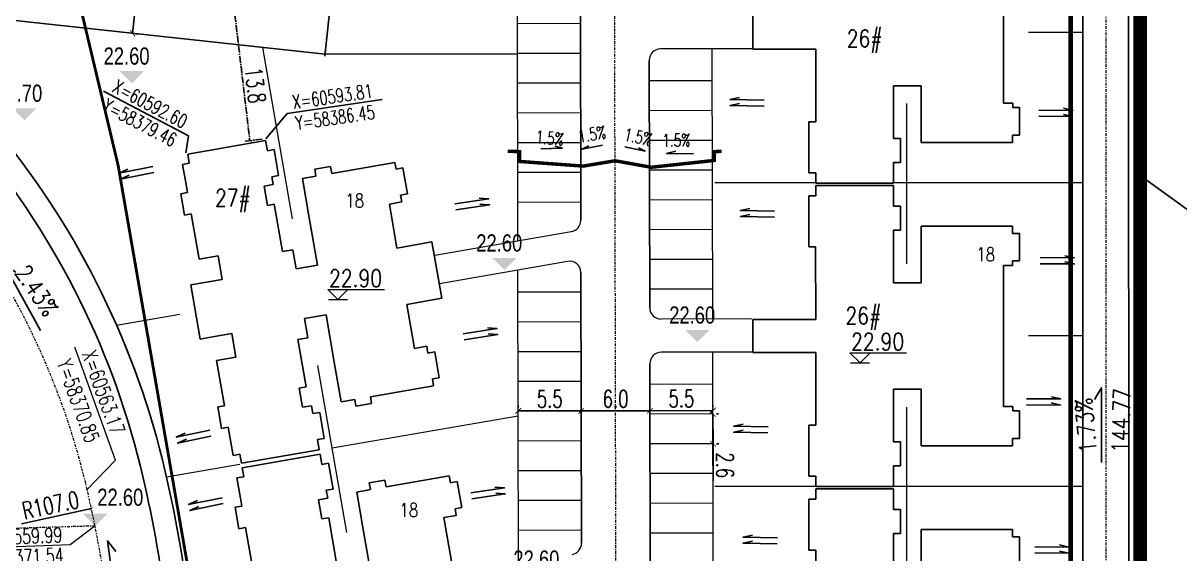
# Model space of a CAD drawing. Header units: inches. Extents: x 393 to 1582, y 246 to 1188.
# Drawn here: x 1329.3 to 1430.3, y 766.8 to 813.1 of the extents above; entities that cross this region are included whole.
import ezdxf

# ---------------------------------------------------------------- set-up
doc = ezdxf.new("R2010")
doc.units = ezdxf.units.IN
doc.header["$MEASUREMENT"] = 0
for name, pattern in [('BORDER2', [0.875, 0.25, -0.125, 0.25, -0.125, 0, -0.125]), ('CENTERX2', [4, 2.5, -0.5, 0.5, -0.5]), ('DASHED2', [0.375, 0.25, -0.125]), ('DOTE', [2.42, 2, -0.2, 0.02, -0.2])]:
    doc.linetypes.add(name, pattern=pattern)
for name, color, linetype in [('buildcoor', 7, 'Continuous'), ('drain', 4, 'Continuous'), ('ELEV', 1, 'Continuous'), ('ROAD-TEXT', 4, 'Continuous'), ('roaddim', 2, 'Continuous'), ('roadradiu', 3, 'Continuous'), ('外墙', 42, 'Continuous'), ('建筑层数', 7, 'Continuous'), ('车库边线', 4, 'DOTE')]:
    doc.layers.add(name, color=color, linetype=linetype)
for name, color, linetype, lineweight in [('buildelev', 2, 'Continuous', 20), ('HONG', 6, 'DOTE', 15), ('parking', 30, 'Continuous', 18), ('ROAD', 1, 'Continuous', 25), ('ROAD-CENTER', 7, 'CENTERX2', 18), ('ROAD-ZB', 4, 'Continuous', 15), ('TEXT', 2, 'Continuous', 25), ('walk', 2, 'Continuous', 18), ('围墙', 75, 'FENCELINE1', 15), ('建筑型号', 2, 'Continuous', 18)]:
    doc.layers.add(name, color=color, linetype=linetype, lineweight=lineweight)
doc.styles.add('_HZTXT', font='txt.shx', dxfattribs={"width": 0.8, "bigfont": 'hztxt.shx'})
doc.styles.add('DIM_FONT', font='SIMPLEX.shx', dxfattribs={"width": 0.8})
doc.styles.add('FLS', font='', dxfattribs={"width": 0.8})
doc.styles.add('HZ', font='simplex.shx', dxfattribs={"width": 0.7, "bigfont": 'hztxt.shx'})
doc.styles.add('RO', font='romans.shx', dxfattribs={"width": 0.8})
doc.styles.get('FLS').set_extended_font_data('创艺繁隶书')
doc.linetypes.add('FENCELINE1', pattern='A,0.25,-0.1,[133,ltypeshp.shx,S=0.1,R=0,X=-0.1,Y=0],-0.1,1', length=1.45)
doc.dimstyles.new('NORMAL', dxfattribs={"dimtxt": 1.5, "dimasz": 0.3, "dimexe": 0.5, "dimexo": 0.3, "dimgap": 0.3, "dimtad": 1, "dimdec": 1, "dimzin": 1, "dimdsep": 46, "dimtxsty": 'HZ', "dimblk": 'ARCHTICK', "dimcen": 0, "dimclrt": 256, "dimadec": 0, "dimazin": 0, "dimtfac": 1, "dimtdec": 1, "dimtofl": 0, "dimtmove": 0, "dimatfit": 3, "dimldrblk": 'ARCHTICK', "dimfxl": 1, "dimtolj": 2, "dimtzin": 0, "dimarcsym": 0})

# ---------------------------------------------------------------- blocks, each defined once
blk = doc.blocks.new('_ARCHTICK')
at = {"color": 0, "linetype": 'ByBlock', "const_width": 0.15}
blk.add_lwpolyline([(-0.5, -0.5), (0.5, 0.5)], dxfattribs=at)
blk = doc.blocks.new('*D135')
at = {"layer": 'DEFPOINTS', "color": 0, "ltscale": 0.3, "transparency": 16777216}
for p in [(1335.25, 770.72), (1230.66, 748.14)]:
    blk.add_point(p, dxfattribs=at)
at = {"layer": 'roadradiu', "color": 0, "lineweight": -2, "ltscale": 0.3, "transparency": 16777216}
blk.add_line((1329.14, 769.4), (1335.25, 770.72), dxfattribs=at)
at = {"layer": 'roadradiu', "color": 0, "lineweight": -2, "ltscale": 0.3, "transparency": 16777216, "xscale": 0.3, "yscale": 0.3, "zscale": 0.3, "rotation": 12.18248705883237}
blk.add_blockref('_ARCHTICK', (1335.25, 770.72), dxfattribs=at)
at = {"layer": 'roadradiu', "ltscale": 0.3, "transparency": 16777216, "insert": (1331.68, 771.02), "char_height": 1.5, "attachment_point": 5, "rotation": 12.1825, "style": 'HZ'}
blk.add_mtext('\\A2;R107.0', dxfattribs=at)
blk = doc.blocks.new('*D244')
at = {"layer": 'DEFPOINTS', "color": 0, "ltscale": 0.3, "transparency": 16777216}
for p in [(1348.85, 816.68), (1349.08, 802.86), (1350.47, 803.02)]:
    blk.add_point(p, dxfattribs=at)
at = {"layer": '车库边线', "color": 0, "lineweight": -2, "ltscale": 0.3, "transparency": 16777216}
for p, q in [((1348.55, 816.64), (1346.96, 816.45)), ((1347.46, 816.51), (1349.08, 802.86)), ((1350.17, 802.99), (1348.59, 802.8))]:
    blk.add_line(p, q, dxfattribs=at)
at = {"layer": '车库边线', "color": 0, "lineweight": -2, "ltscale": 0.3, "transparency": 16777216, "xscale": 0.3, "yscale": 0.3, "zscale": 0.3}
for p, rotation in [((1347.46, 816.51), 96.7913726216375), ((1349.08, 802.86), 276.7913726216375)]:
    blk.add_blockref('_ARCHTICK', p, dxfattribs=dict(at, rotation=rotation))
at = {"layer": '车库边线', "ltscale": 0.3, "transparency": 16777216, "insert": (1349.56, 807.7), "char_height": 1.5, "attachment_point": 5, "rotation": 276.7914, "style": 'HZ'}
blk.add_mtext('\\A2;13.8', dxfattribs=at)
blk = doc.blocks.new('bg')
at = {"layer": 'buildelev'}
blk.add_line((403415.903, 597892.095), (403417.408, 597892.095), dxfattribs=at)
blk.add_lwpolyline([(403417.451, 597892.89), (403416.656, 597892.095), (403415.86, 597892.89), (403420.35, 597892.89)], dxfattribs=at)
blk = doc.blocks.new('psss')
at = {"layer": 'drain', "ltscale": 3}
for points in [[(-2.98, 0.53), (0.01, 0.53), (-0.81, 0.71)], [(-2.97, 0), (0, 0), (-0.82, 0.18)]]:
    blk.add_lwpolyline(points, dxfattribs=at)
blk = doc.blocks.new('*D299')
at = {"layer": 'DEFPOINTS', "color": 0, "ltscale": 0.3, "transparency": 16777216}
for p in [(1372.52, 779.25), (1378.02, 779.26), (1378.02, 779.26)]:
    blk.add_point(p, dxfattribs=at)
at = {"layer": 'roaddim', "color": 0, "lineweight": -2, "ltscale": 0.3, "transparency": 16777216}
for p, q in [((1372.52, 779.55), (1372.52, 779.75)), ((1372.52, 779.25), (1378.02, 779.26)), ((1378.02, 779.56), (1378.02, 779.76))]:
    blk.add_line(p, q, dxfattribs=at)
at = {"layer": 'roaddim', "color": 0, "lineweight": -2, "ltscale": 0.3, "transparency": 16777216, "xscale": 0.5, "yscale": 0.5, "zscale": 0.5}
for p, rotation in [((1372.52, 779.25), 180.1225438146346), ((1378.02, 779.26), 0.1225438146345389)]:
    blk.add_blockref('_ARCHTICK', p, dxfattribs=dict(at, rotation=rotation))
at = {"layer": 'roaddim', "ltscale": 0.3, "transparency": 16777216, "insert": (1375.27, 780.3), "char_height": 1.5, "attachment_point": 5, "rotation": 0.1225, "style": 'HZ'}
blk.add_mtext('\\A2;5.5', dxfattribs=at)
blk = doc.blocks.new('*D300')
at = {"layer": 'DEFPOINTS', "color": 0, "ltscale": 0.3, "transparency": 16777216}
for p in [(1378.02, 779.26), (1384.02, 779.27), (1384.02, 779.27)]:
    blk.add_point(p, dxfattribs=at)
at = {"layer": 'roaddim', "color": 0, "lineweight": -2, "ltscale": 0.3, "transparency": 16777216}
for p, q in [((1378.02, 779.56), (1378.02, 779.76)), ((1378.02, 779.26), (1384.02, 779.27)), ((1384.02, 779.57), (1384.02, 779.77))]:
    blk.add_line(p, q, dxfattribs=at)
at = {"layer": 'roaddim', "color": 0, "lineweight": -2, "ltscale": 0.3, "transparency": 16777216, "xscale": 0.5, "yscale": 0.5, "zscale": 0.5}
for p, rotation in [((1378.02, 779.26), 180.1225438145838), ((1384.02, 779.27), 0.1225438145837518)]:
    blk.add_blockref('_ARCHTICK', p, dxfattribs=dict(at, rotation=rotation))
at = {"layer": 'roaddim', "ltscale": 0.3, "transparency": 16777216, "insert": (1381.02, 780.31), "char_height": 1.5, "attachment_point": 5, "rotation": 0.1225, "style": 'HZ'}
blk.add_mtext('\\A2;6.0', dxfattribs=at)
blk = doc.blocks.new('*D301')
at = {"layer": 'DEFPOINTS', "color": 0, "ltscale": 0.3, "transparency": 16777216}
for p in [(1384.02, 779.27), (1389.52, 779.28), (1389.52, 779.28)]:
    blk.add_point(p, dxfattribs=at)
at = {"layer": 'roaddim', "color": 0, "lineweight": -2, "ltscale": 0.3, "transparency": 16777216}
for p, q in [((1384.02, 779.57), (1384.02, 779.77)), ((1384.02, 779.27), (1389.52, 779.28)), ((1389.52, 779.58), (1389.52, 779.78))]:
    blk.add_line(p, q, dxfattribs=at)
at = {"layer": 'roaddim', "color": 0, "lineweight": -2, "ltscale": 0.3, "transparency": 16777216, "xscale": 0.5, "yscale": 0.5, "zscale": 0.5}
for p, rotation in [((1384.02, 779.27), 180.1225438146339), ((1389.52, 779.28), 0.12254381463389)]:
    blk.add_blockref('_ARCHTICK', p, dxfattribs=dict(at, rotation=rotation))
at = {"layer": 'roaddim', "ltscale": 0.3, "transparency": 16777216, "insert": (1386.77, 780.33), "char_height": 1.5, "attachment_point": 5, "rotation": 0.1225, "style": 'HZ'}
blk.add_mtext('\\A2;5.5', dxfattribs=at)
blk = doc.blocks.new('*D302')
at = {"layer": 'DEFPOINTS', "color": 0, "ltscale": 0.3, "transparency": 16777216}
for p in [(1389.52, 778.99), (1389.53, 776.39), (1389.53, 776.39)]:
    blk.add_point(p, dxfattribs=at)
at = {"layer": 'roaddim', "color": 0, "lineweight": -2, "ltscale": 0.3, "transparency": 16777216}
for p, q in [((1389.52, 778.99), (1389.53, 776.39)), ((1389.82, 778.99), (1390.02, 778.99)), ((1389.53, 776.39), (1389.53, 773.14)), ((1389.83, 776.39), (1390.03, 776.39))]:
    blk.add_line(p, q, dxfattribs=at)
at = {"layer": 'roaddim', "color": 0, "lineweight": -2, "ltscale": 0.3, "transparency": 16777216, "xscale": 0.5, "yscale": 0.5, "zscale": 0.5}
for p, rotation in [((1389.52, 778.99), 90.12254381463684), ((1389.53, 776.39), 270.1225438146369)]:
    blk.add_blockref('_ARCHTICK', p, dxfattribs=dict(at, rotation=rotation))
at = {"layer": 'roaddim', "ltscale": 0.3, "transparency": 16777216, "insert": (1390.58, 774.51), "char_height": 1.5, "attachment_point": 5, "rotation": 270.1225, "style": 'HZ'}
blk.add_mtext('\\A2;2.6', dxfattribs=at)
blk = doc.blocks.new('*D305')
at = {"layer": 'DEFPOINTS', "color": 0, "ltscale": 0.3, "transparency": 16777216}
for p in [(1339.43, 817.7), (1338.84, 812.24), (1338.84, 812.24)]:
    blk.add_point(p, dxfattribs=at)
at = {"layer": 'roaddim', "color": 0, "lineweight": -2, "ltscale": 0.3, "transparency": 16777216}
for p, q in [((1339.43, 817.7), (1338.84, 812.24)), ((1339.73, 817.67), (1339.93, 817.65)), ((1339.13, 812.2), (1339.33, 812.18))]:
    blk.add_line(p, q, dxfattribs=at)
at = {"layer": 'roaddim', "color": 0, "lineweight": -2, "ltscale": 0.3, "transparency": 16777216, "xscale": 0.5, "yscale": 0.5, "zscale": 0.5}
for p, rotation in [((1339.43, 817.7), 83.77922948122666), ((1338.84, 812.24), 263.7792294812267)]:
    blk.add_blockref('_ARCHTICK', p, dxfattribs=dict(at, rotation=rotation))
at = {"layer": 'roaddim', "ltscale": 0.3, "transparency": 16777216, "insert": (1338.09, 815.08), "char_height": 1.5, "attachment_point": 5, "rotation": 83.7792, "style": 'HZ'}
blk.add_mtext('\\A2;5.5', dxfattribs=at)
blk = doc.blocks.new('sdfsf')
at = {"layer": 'ROAD-TEXT', "ltscale": 0.1}
blk.add_lwpolyline([(58446.44, 60710.39, 0.3, 0.3, 0), (58446.48, 60709.34, 0.3, 0.3, 0), (58445.62, 60709.29, 0.3, 0.3, 0), (58445.54, 60703.72, 0.3, 0.3, 0), (58446.17, 60700.97, 0.3, 0.3, 0), (58445.79, 60697.78, 0.3, 0.3, 0), (58446.71, 60692.33, 0.3, 0.3, 0), (58447.48, 60692.37, 0.3, 0.3, 0), (58447.54, 60691.72, 0, 0, 0)], format="xyseb", dxfattribs=at)
for points in [[(58447.12, 60706.28), (58447.01, 60705.64), (58446.84, 60707.49)], [(58447.33, 60703.33), (58447.01, 60703.9), (58447.47, 60702.15)], [(58447.43, 60699), (58447.17, 60698.4), (58447.43, 60700.19)], [(58447.32, 60695.71), (58447.07, 60696.52), (58447.18, 60694.17)]]:
    blk.add_lwpolyline(points, dxfattribs=at)
at = {"layer": 'ROAD-TEXT', "style": 'RO', "width": 0.7}
for rotation, p in [(268.0894, (58447.3, 60708.02)), (283.2016, (58447.54, 60704.19)), (261.5848, (58448, 60700.37)), (273.9141, (58447.64, 60696.91))]:
    blk.add_text('1.5%', height=1.1, rotation=rotation, dxfattribs=at).set_placement(p)
blk = doc.blocks.new('*D492')
at = {"layer": 'DEFPOINTS', "color": 0, "ltscale": 0.3, "transparency": 16777216}
for p in [(1358.6, 931.79), (1401.24, 584.4)]:
    blk.add_point(p, dxfattribs=at)
at = {"layer": 'roadradiu', "color": 0, "lineweight": -2, "ltscale": 0.3, "transparency": 16777216}
blk.add_line((1359.89, 921.32), (1358.6, 931.79), dxfattribs=at)
at = {"layer": 'roadradiu', "color": 0, "lineweight": -2, "ltscale": 0.3, "transparency": 16777216, "xscale": 0.3, "yscale": 0.3, "zscale": 0.3, "rotation": 96.9979633637875}
blk.add_blockref('_ARCHTICK', (1358.6, 931.79), dxfattribs=at)
at = {"layer": 'roadradiu', "ltscale": 0.3, "transparency": 16777216, "insert": (1360.57, 924.35), "char_height": 1.5, "attachment_point": 5, "rotation": 276.998, "style": 'HZ'}
blk.add_mtext('\\A2;R350.0', dxfattribs=at)
blk = doc.blocks.new('*D366')
at = {"layer": 'DEFPOINTS', "color": 0, "ltscale": 0.3, "transparency": 16777216}
for p in [(1186.27, 889.56), (1351.24, 417.56)]:
    blk.add_point(p, dxfattribs=at)
at = {"layer": 'roadradiu', "color": 0, "lineweight": -2, "ltscale": 0.3, "transparency": 16777216}
blk.add_line((1189.23, 881.08), (1186.27, 889.56), dxfattribs=at)
at = {"layer": 'roadradiu', "color": 0, "lineweight": -2, "ltscale": 0.3, "transparency": 16777216, "xscale": 0.5, "yscale": 0.5, "zscale": 0.5, "rotation": 109.2659378040136}
blk.add_blockref('_ARCHTICK', (1186.27, 889.56), dxfattribs=at)
at = {"layer": 'roadradiu', "ltscale": 0.3, "transparency": 16777216, "insert": (1189.26, 884.19), "char_height": 1.5, "attachment_point": 5, "rotation": 289.2659, "style": 'HZ'}
blk.add_mtext('\\A2;R500.0', dxfattribs=at)

msp = doc.modelspace()

# ---------------------------------------------------------------- linework, layer by layer
at = {"color": 0, "linetype": 'Continuous', "ltscale": 0.8}
msp.add_lwpolyline([(1426.844, 536.092), (1426.815, 910.745), (1426.807, 1022.255), (1400.036, 1024.325), (1284.261, 1007.768), (1266.137, 999.783), (1247.635, 993.698), (1228.285, 991.04), (1202.494, 982.36), (1117.913, 953.896), (1100.558, 945.076), (1085.516, 940.69), (1081.804, 939.607), (1046.289, 923.855), (1029.998, 913.017), (996.429, 893.636), (977.879, 887.026), (961.959, 875.839), (928.516, 856.12), (914.05, 842.892), (896.276, 834.465), (836.029, 788.221), (789.969, 749.228)], dxfattribs=at)
at = {"layer": 'buildcoor', "color": 0, "ltscale": 0.3}
for points in [[(1343.735, 803.281), (1336.299, 807.189)], [(1352.333, 805.235), (1360.645, 806.443)], [(1350.472, 803.021), (1352.333, 805.235)], [(1343.477, 801.808), (1343.735, 803.281)]]:
    msp.add_lwpolyline(points, dxfattribs=at)
at = {"layer": 'ELEV', "color": 0}
for points in [[(1337.713, 808.936), (1339.835, 808.936), (1338.774, 807.875)], [(1328.343, 805.69), (1330.464, 805.69), (1329.404, 804.63)], [(1370.257, 792.612), (1372.379, 792.612), (1371.318, 791.551)], [(1387.107, 786.316), (1389.228, 786.316), (1388.167, 785.256)], [(1334.503, 770.265), (1336.624, 770.265), (1335.563, 769.205)]]:
    msp.add_solid(points, dxfattribs=at)
at = {"layer": 'HONG', "color": 0, "linetype": 'BORDER2', "ltscale": 0.8, "const_width": 1.2}
msp.add_lwpolyline([(1426.844, 536.092), (1426.815, 910.745), (1426.807, 1022.255), (1400.036, 1024.325), (1284.261, 1007.768), (1266.137, 999.783), (1247.635, 993.698), (1228.285, 991.04), (1202.494, 982.36), (1117.913, 953.896), (1100.558, 945.076), (1085.516, 940.69), (1081.804, 939.607), (1046.289, 923.855), (1029.998, 913.017), (996.429, 893.636), (977.879, 887.026), (961.959, 875.839), (928.516, 856.12), (914.05, 842.892), (896.276, 834.465), (836.029, 788.221), (789.969, 749.228)], dxfattribs=at)
at = {"layer": 'parking', "color": 0}
for p, q in [((1372.488, 794.104), (1372.419, 826.732)), ((1372.448, 813.1), (1377.948, 813.112)), ((1372.453, 810.5), (1377.953, 810.512)), ((1389.503, 787.286), (1389.453, 810.886)), ((1372.459, 807.9), (1377.959, 807.912)), ((1389.458, 808.086), (1383.959, 808.074)), ((1372.464, 805.3), (1377.964, 805.312)), ((1389.464, 805.486), (1383.964, 805.474)), ((1372.47, 802.7), (1377.97, 802.712)), ((1389.47, 802.886), (1383.97, 802.874)), ((1372.476, 800.1), (1377.976, 800.112)), ((1389.475, 800.286), (1383.975, 800.274)), ((1372.481, 797.5), (1377.981, 797.512)), ((1389.481, 797.686), (1383.981, 797.674)), ((1389.486, 795.086), (1383.986, 795.074)), ((1389.492, 792.486), (1383.992, 792.474)), ((1372.549, 765.899), (1372.494, 791.568)), ((1372.498, 789.645), (1377.998, 789.657)), ((1389.497, 789.886), (1383.997, 789.874)), ((1372.503, 787.045), (1378.003, 787.057)), ((1372.509, 784.445), (1378.009, 784.457)), ((1389.56, 760.786), (1389.509, 784.386)), ((1372.515, 781.845), (1378.015, 781.857)), ((1389.515, 781.586), (1384.015, 781.574)), ((1372.52, 779.245), (1378.02, 779.257)), ((1389.521, 778.986), (1384.021, 778.974)), ((1372.526, 776.645), (1378.026, 776.657)), ((1389.526, 776.386), (1384.026, 776.374)), ((1372.531, 774.045), (1378.031, 774.057)), ((1389.532, 773.786), (1384.032, 773.774)), ((1372.537, 771.445), (1378.037, 771.457)), ((1389.537, 771.186), (1384.037, 771.174)), ((1372.542, 768.845), (1378.042, 768.857)), ((1389.543, 768.586), (1384.043, 768.574))]:
    msp.add_line(p, q, dxfattribs=at)
at = {"layer": 'ROAD', "color": 0, "linetype": 'Continuous'}
for p, q in [((1425.814, 924.973), (1425.84, 593.975)), ((1420.618, 873.995), (1420.625, 786.79)), ((1421.818, 873.995), (1421.825, 786.79)), ((1420.625, 786.79), (1420.628, 747.228)), ((1421.825, 786.79), (1421.828, 747.228))]:
    msp.add_line(p, q, dxfattribs=at)
at = {"layer": 'ROAD', "color": 0}
for p, q in [((1377.985, 795.901), (1377.922, 825.238)), ((1384.001, 788.274), (1383.955, 809.874)), ((1378.045, 767.696), (1377.994, 791.336)), ((1384.058, 761.774), (1384.011, 783.374))]:
    msp.add_line(p, q, dxfattribs=at)
at = {"layer": 'ROAD', "color": 0, "ltscale": 0.3}
for p, q in [((1355.636, 810.236), (1356.219, 815.874)), ((1355.653, 810.403), (1328.321, 813.382))]:
    msp.add_line(p, q, dxfattribs=at)
at = {"layer": 'ROAD', "color": 0}
for centre, radius, start, end in [((1270.591, 757.427), 73, 13.09782, 39.06468), ((1270.591, 757.427), 71, 13.09782, 39.53972), ((1270.591, 757.427), 71, 13.09782, 39.53972), ((1270.591, 757.427), 71, 13.09782, 39.53972), ((1230.658, 748.136), 114, 0.1628, 13.09782), ((1230.658, 748.136), 112, 0.52086, 13.09782)]:
    msp.add_arc(centre, radius, start, end, dxfattribs=at)
at = {"layer": 'ROAD-CENTER', "color": 5, "ltscale": 0.1}
for p, q in [((1423.814, 925.071), (1423.828, 738.227)), ((1381.321, 638.6), (1380.798, 882.992)), ((1335.563, 769.205), (1154.29, 763.622))]:
    msp.add_line(p, q, dxfattribs=at)
for centre, radius, start, end in [((1232.074, 857.041), 100, 328.17766, 0), ((1270.591, 757.427), 66, 13.09782, 77.43041), ((1230.658, 748.136), 107, 325.12521, 13.09782)]:
    msp.add_arc(centre, radius, start, end, dxfattribs=at)
at = {"layer": 'ROAD-TEXT', "color": 0}
for points in [[(1330.795, 786.263), (1330.795, 786.263), (1327.643, 791.97), (1328.659, 791.369)], [(1423.44, 774.75), (1423.44, 774.75), (1423.44, 781.27), (1422.842, 780.253)], [(1337.532, 761.444), (1337.532, 761.444), (1336.649, 767.904), (1337.38, 766.977)]]:
    msp.add_lwpolyline(points, dxfattribs=at)
at = {"layer": 'ROAD-ZB', "color": 0, "ltscale": 0.3}
for points in [[(1337.347, 774.95), (1333.783, 784.827)], [(1334.874, 772.384), (1337.347, 774.95)], [(1335.563, 769.205), (1333.381, 767.552)], [(1333.381, 767.552), (1324.897, 767.238)]]:
    msp.add_lwpolyline(points, dxfattribs=at)
at = {"layer": 'TEXT', "color": 0}
msp.add_lwpolyline([(1476.858, 782.106), (1451.625, 781.918), (1426.824, 799.83)], dxfattribs=at)
at = {"layer": 'walk', "color": 0}
for p, q in [((1392.933, 810.893), (1384.953, 810.876)), ((1365.23, 792.844), (1377.155, 794.914)), ((1365.657, 790.381), (1376.823, 792.319)), ((1392.927, 787.293), (1385.003, 787.276)), ((1392.933, 784.393), (1385.009, 784.376))]:
    msp.add_line(p, q, dxfattribs=at)
for centre, start, end in [((1384.955, 809.876), 90.12254, 180.12254), ((1376.985, 795.899), 279.84337, 0.12254), ((1376.994, 791.333), 0.12254, 99.84337), ((1385.001, 788.276), 180.12254, 270.12254), ((1385.011, 783.376), 90.12254, 180.12254), ((1377.045, 767.694), 279.84337, 0.12254)]:
    msp.add_arc(centre, 1, start, end, dxfattribs=at)
at = {"layer": '围墙', "color": 0, "ltscale": 0.3}
for p, q in [((1417.077, 812.343), (1421.823, 812.344)), ((1417.077, 785.843), (1421.825, 785.844))]:
    msp.add_line(p, q, dxfattribs=at)
at = {"layer": '围墙', "color": 0, "ltscale": 0.2}
for p, q in [((1352.804, 796.017), (1350.205, 810.997)), ((1372.453, 810.418), (1355.653, 810.403)), ((1406.432, 806.093), (1406.427, 792.093)), ((1389.694, 799.193), (1398.438, 799.193)), ((1405.238, 799.193), (1421.832, 799.193)), ((1337.441, 786.754), (1342.979, 787.715)), ((1357.557, 768.626), (1355.027, 783.208)), ((1356.275, 776.016), (1372.521, 778.835)), ((1406.434, 779.593), (1406.427, 765.594)), ((1341.799, 773.504), (1348.195, 774.614)), ((1389.694, 772.693), (1398.438, 772.693)), ((1405.238, 772.693), (1421.832, 772.693))]:
    msp.add_line(p, q, dxfattribs=at)
at = {"layer": '外墙', "color": 2, "ltscale": 0.1}
for p, q in [((1414.893, 818.448), (1414.899, 806.147)), ((1392.993, 810.848), (1392.993, 813.748)), ((1398.493, 810.848), (1392.993, 810.848)), ((1398.493, 804.498), (1398.493, 810.848)), ((1407.693, 807.648), (1405.293, 807.648)), ((1405.293, 807.648), (1405.293, 803.048)), ((1407.693, 802.698), (1407.693, 807.648)), ((1414.899, 806.147), (1415.701, 806.147)), ((1415.701, 806.147), (1415.701, 805.748)), ((1415.701, 805.748), (1416.293, 805.748)), ((1416.293, 805.748), (1416.293, 803.348)), ((1397.893, 800.048), (1397.893, 804.498)), ((1397.893, 804.498), (1398.493, 804.498)), ((1416.293, 803.348), (1415.693, 803.348)), ((1415.693, 803.348), (1415.693, 802.698)), ((1350.458, 802.86), (1343.659, 801.68)), ((1350.611, 801.973), (1350.458, 802.86)), ((1351.203, 802.076), (1350.611, 801.973)), ((1351.596, 799.81), (1351.203, 802.076)), ((1405.293, 803.048), (1405.893, 803.048)), ((1405.893, 803.048), (1405.893, 800.948)), ((1415.693, 802.698), (1407.693, 802.698)), ((1343.659, 801.68), (1343.796, 800.892)), ((1343.796, 800.892), (1343.205, 800.79)), ((1343.205, 800.79), (1343.512, 799.016)), ((1356.128, 800.596), (1354.749, 800.357)), ((1354.749, 800.357), (1354.851, 799.766)), ((1356.231, 800.005), (1356.128, 800.596)), ((1361.748, 800.962), (1356.231, 800.005)), ((1361.851, 800.371), (1361.748, 800.962)), ((1362.442, 800.474), (1361.851, 800.371)), ((1362.835, 798.207), (1362.442, 800.474)), ((1398.493, 800.048), (1397.893, 800.048)), ((1398.493, 799.148), (1398.493, 800.048)), ((1405.893, 800.948), (1405.293, 800.948)), ((1405.293, 800.948), (1405.293, 799.148)), ((1351.005, 799.707), (1351.596, 799.81)), ((1351.124, 799.017), (1351.005, 799.707)), ((1354.851, 799.766), (1353.669, 799.56)), ((1353.669, 799.56), (1354.267, 796.112)), ((1405.293, 799.148), (1398.493, 799.148)), ((1343.632, 798.326), (1343.041, 798.224)), ((1343.041, 798.224), (1343.366, 796.352)), ((1343.512, 799.016), (1343.632, 798.326)), ((1350.336, 798.881), (1351.124, 799.017)), ((1350.627, 797.206), (1350.336, 798.881)), ((1362.244, 798.105), (1362.835, 798.207)), ((1362.347, 797.514), (1362.244, 798.105)), ((1397.893, 793.598), (1397.893, 798.048)), ((1397.893, 798.048), (1398.493, 798.048)), ((1398.493, 798.048), (1398.493, 798.948)), ((1398.493, 798.948), (1405.293, 798.948)), ((1405.293, 798.948), (1405.293, 797.146)), ((1351.218, 797.308), (1350.627, 797.206)), ((1351.936, 793.17), (1351.218, 797.308)), ((1361.263, 797.326), (1362.347, 797.514)), ((1361.929, 793.483), (1361.263, 797.326)), ((1405.293, 797.146), (1405.893, 797.148)), ((1405.893, 797.148), (1405.893, 795.048)), ((1343.366, 796.352), (1343.957, 796.454)), ((1343.957, 796.454), (1344.641, 792.513)), ((1354.267, 796.112), (1354.985, 791.974)), ((1405.893, 795.048), (1405.293, 795.048)), ((1405.293, 795.048), (1405.293, 790.448)), ((1407.693, 790.448), (1407.693, 795.398)), ((1407.693, 795.398), (1415.693, 795.398)), ((1415.693, 795.398), (1415.693, 794.748)), ((1364.984, 794.013), (1361.929, 793.483)), ((1365.839, 789.087), (1364.984, 794.013)), ((1415.693, 794.748), (1416.293, 794.748)), ((1416.293, 794.748), (1416.293, 792.348)), ((1352.823, 793.324), (1351.936, 793.17)), ((1353.113, 791.649), (1352.823, 793.324)), ((1398.492, 793.598), (1397.893, 793.598)), ((1398.493, 787.248), (1398.492, 793.598)), ((1344.641, 792.513), (1346.316, 792.804)), ((1346.316, 792.804), (1346.675, 790.735)), ((1354.985, 791.974), (1353.113, 791.649)), ((1416.293, 792.348), (1415.693, 792.348)), ((1415.693, 792.348), (1415.693, 791.948)), ((1415.693, 791.948), (1414.893, 791.948)), ((1414.893, 791.948), (1414.899, 779.647)), ((1346.675, 790.735), (1343.916, 790.256)), ((1343.916, 790.256), (1344.737, 785.527)), ((1405.293, 790.448), (1407.693, 790.448)), ((1362.784, 788.557), (1365.839, 789.087)), ((1363.451, 784.714), (1362.784, 788.557)), ((1353.865, 787.314), (1355.738, 787.639)), ((1354.156, 785.639), (1353.865, 787.314)), ((1355.738, 787.639), (1356.456, 783.5)), ((1392.993, 784.348), (1392.993, 787.248)), ((1392.993, 787.248), (1398.493, 787.248)), ((1345.82, 785.715), (1347.495, 786.005)), ((1347.495, 786.005), (1347.854, 783.936)), ((1344.737, 785.527), (1345.82, 785.715)), ((1353.269, 785.485), (1354.156, 785.639)), ((1353.697, 783.022), (1353.269, 785.485)), ((1364.535, 784.902), (1363.451, 784.714)), ((1364.637, 784.311), (1364.535, 784.902)), ((1347.854, 783.936), (1346.179, 783.646)), ((1365.229, 784.414), (1364.637, 784.311)), ((1365.622, 782.147), (1365.229, 784.414)), ((1398.493, 784.348), (1392.993, 784.348)), ((1398.493, 777.998), (1398.493, 784.348)), ((1346.179, 783.646), (1346.863, 779.705)), ((1353.987, 781.347), (1353.697, 783.022)), ((1356.456, 783.5), (1357.054, 780.052)), ((1365.031, 782.045), (1365.622, 782.147)), ((1365.133, 781.454), (1365.031, 782.045)), ((1353.396, 781.244), (1353.987, 781.347)), ((1353.687, 779.569), (1353.396, 781.244)), ((1359.616, 780.496), (1365.133, 781.454)), ((1407.693, 781.148), (1405.293, 781.148)), ((1405.293, 781.148), (1405.293, 776.548)), ((1407.693, 776.198), (1407.693, 781.148)), ((1357.054, 780.052), (1358.236, 780.257)), ((1358.236, 780.257), (1358.339, 779.666)), ((1358.339, 779.666), (1359.718, 779.905)), ((1359.718, 779.905), (1359.616, 780.496)), ((1346.863, 779.705), (1346.272, 779.602)), ((1346.272, 779.602), (1346.597, 777.73)), ((1354.475, 779.706), (1353.687, 779.569)), ((1354.595, 779.016), (1354.475, 779.706)), ((1355.186, 779.119), (1354.595, 779.016)), ((1355.579, 776.853), (1355.186, 779.119)), ((1414.899, 779.647), (1415.701, 779.647)), ((1415.701, 779.647), (1415.701, 779.248)), ((1415.701, 779.248), (1416.293, 779.248)), ((1416.293, 779.248), (1416.293, 776.848)), ((1346.597, 777.73), (1347.188, 777.833)), ((1347.188, 777.833), (1347.615, 775.369)), ((1397.893, 773.548), (1397.893, 777.998)), ((1397.893, 777.998), (1398.493, 777.998)), ((1354.984, 776.749), (1355.579, 776.853)), ((1416.293, 776.848), (1415.693, 776.848)), ((1415.693, 776.848), (1415.693, 776.198)), ((1348.343, 774.684), (1355.138, 775.863)), ((1355.138, 775.863), (1354.984, 776.749)), ((1405.293, 776.548), (1405.893, 776.548)), ((1405.893, 776.548), (1405.893, 774.448)), ((1415.693, 776.198), (1407.693, 776.198)), ((1347.615, 775.369), (1348.207, 775.472)), ((1348.207, 775.472), (1348.343, 774.684)), ((1355.21, 775.469), (1348.412, 774.29)), ((1355.364, 774.582), (1355.21, 775.469)), ((1348.412, 774.29), (1348.548, 773.501)), ((1355.955, 774.685), (1355.364, 774.582)), ((1356.348, 772.419), (1355.955, 774.685)), ((1405.893, 774.448), (1405.293, 774.448)), ((1405.293, 774.448), (1405.293, 772.648)), ((1348.548, 773.501), (1347.957, 773.399)), ((1347.957, 773.399), (1348.265, 771.625)), ((1360.881, 773.205), (1359.501, 772.966)), ((1359.501, 772.966), (1359.604, 772.375)), ((1360.983, 772.614), (1360.881, 773.205)), ((1366.501, 773.571), (1360.983, 772.614)), ((1366.603, 772.98), (1366.501, 773.571)), ((1367.195, 773.083), (1366.603, 772.98)), ((1367.588, 770.817), (1367.195, 773.083)), ((1398.493, 773.548), (1397.893, 773.548)), ((1398.493, 772.648), (1398.493, 773.548)), ((1355.757, 772.316), (1356.348, 772.419)), ((1355.877, 771.627), (1355.757, 772.316)), ((1359.604, 772.375), (1358.422, 772.17)), ((1358.422, 772.17), (1359.02, 768.721)), ((1405.293, 772.648), (1398.493, 772.648)), ((1398.493, 771.548), (1398.493, 772.448)), ((1398.493, 772.448), (1405.293, 772.448)), ((1405.293, 772.448), (1405.293, 770.647)), ((1348.385, 770.936), (1347.794, 770.833)), ((1347.794, 770.833), (1348.118, 768.961)), ((1348.265, 771.625), (1348.385, 770.936)), ((1355.089, 771.49), (1355.877, 771.627)), ((1355.379, 769.815), (1355.089, 771.49)), ((1366.997, 770.714), (1367.588, 770.817)), ((1397.893, 771.547), (1398.493, 771.548)), ((1397.894, 767.097), (1397.893, 771.547)), ((1355.97, 769.917), (1355.379, 769.815)), ((1356.688, 765.779), (1355.97, 769.917)), ((1366.015, 769.935), (1367.099, 770.123)), ((1366.682, 766.092), (1366.015, 769.935)), ((1367.099, 770.123), (1366.997, 770.714)), ((1405.293, 770.647), (1405.893, 770.648)), ((1405.893, 770.648), (1405.894, 768.548)), ((1348.118, 768.961), (1348.71, 769.064)), ((1348.71, 769.064), (1349.393, 765.122)), ((1359.02, 768.721), (1359.738, 764.583)), ((1407.694, 768.898), (1415.694, 768.899)), ((1407.694, 763.948), (1407.694, 768.898)), ((1415.694, 768.899), (1415.694, 768.249)), ((1405.894, 768.548), (1405.294, 768.548)), ((1405.294, 768.548), (1405.294, 763.948)), ((1415.694, 768.249), (1416.294, 768.249)), ((1416.294, 768.249), (1416.294, 765.849)), ((1398.493, 767.098), (1397.894, 767.097)), ((1398.494, 760.748), (1398.493, 767.098))]:
    msp.add_line(p, q, dxfattribs=at)
at = {"layer": '车库边线', "color": 0, "linetype": 'DASHED2', "const_width": 0.25}
for points in [[(1337.582, 800.683), (1333.353, 818.467), (1333.353, 818.467), (1339.896, 878.493), (1339.896, 878.493), (1420.839, 878.493), (1420.839, 878.493), (1420.839, 742.913)], [(1420.839, 742.913), (1386.289, 742.953), (1386.289, 742.953), (1347.606, 742.913), (1337.582, 800.683)]]:
    msp.add_lwpolyline(points, dxfattribs=at)

# ---------------------------------------------------------------- block references
at = {"color": 0, "rotation": 86.61961366429502}
msp.add_blockref('sdfsf', (58530.071, -61122.587), dxfattribs=at)
at = {"layer": 'buildelev', "color": 0, "linetype": 'Continuous', "xscale": 1.099999999998545, "yscale": 1.099999999998545, "zscale": 1.1}
for p in [(-442401.545, -656892.321), (-442355.957, -656897.859)]:
    msp.add_blockref('bg', p, dxfattribs=at)
at = {"layer": 'ROAD', "color": 0, "xscale": -1}
for p, rotation in [((1391.018, 805.933), 358.8664822226755), ((1337.784, 799.498), 11.49790387683404), ((1391.914, 796.243), 358.8664822226755), ((1391.344, 777.393), 358.8664822226755), ((1342.774, 776.45), 11.49790387683404), ((1343.845, 770.56), 11.49790387683404), ((1392.158, 767.703), 358.8664822226755)]:
    msp.add_blockref('psss', p, dxfattribs=dict(at, rotation=rotation))
at = {"layer": 'ROAD', "color": 0}
for p, rotation in [((1420.95, 804.97), 359.5915622319342), ((1370.016, 797.258), 8.572685239219648), ((1421.07, 792.089), 359.5915622319342), ((1370.733, 785.918), 8.572685239219648), ((1419.885, 779.767), 359.5915622319342), ((1371.391, 772.008), 8.572685239219648), ((1420.596, 766.827), 359.5915622319342)]:
    msp.add_blockref('psss', p, dxfattribs=dict(at, rotation=rotation))

# ---------------------------------------------------------------- texts
at = {"layer": 'buildcoor', "color": 0, "ltscale": 0.3, "style": 'HZ', "width": 0.7}
for s, rotation, p in [('X=60592.60', 332.28, (1336.97, 807.175)), ('X=60593.81', 8.27, (1352.883, 805.618)), ('Y=58379.46', 332.28, (1336.105, 805.529)), ('Y=58386.45', 8.27, (1353.151, 803.777))]:
    msp.add_text(s, height=1.2, rotation=rotation, dxfattribs=at).set_placement(p)
at = {"layer": 'buildelev', "color": 0, "style": 'RO', "width": 0.8}
for p in [(1355.998, 790.091), (1401.587, 784.554)]:
    msp.add_text('22.90', height=1.5, dxfattribs=at).set_placement(p)
at = {"layer": 'ELEV', "color": 0, "style": 'FLS', "width": 0.8}
for s, p in [('22.60', (1336.309, 809.499)), ('21.70', (1326.939, 806.254)), ('22.60', (1368.853, 793.176)), ('22.60', (1385.703, 786.88)), ('22.60', (1335.76, 770.962)), ('22.60', (1372.096, 765.559))]:
    msp.add_text(s, height=1.5, dxfattribs=at).set_placement(p)
at = {"layer": 'ROAD-TEXT', "color": 0, "style": 'DIM_FONT', "width": 0.8}
for s, rotation, p in [('2.43%', 304.2923, (1328.488, 791.332)), ('144.77', 88.50574, (1425.846, 775.565)), ('1.73%', 95.36771, (1423.054, 775.639))]:
    msp.add_text(s, height=1.5, rotation=rotation, dxfattribs=at).set_placement(p)
at = {"layer": 'ROAD-ZB', "color": 0, "ltscale": 0.3, "style": 'HZ', "width": 0.7}
for s, rotation, p in [('X=60563.17', 289.84564, (1334.39, 784.249)), ('Y=58370.85', 289.84564, (1332.203, 783.46)), ('X=60559.99', 2.12, (1325.085, 767.492)), ('Y=58371.54', 2.12, (1325.273, 765.71))]:
    msp.add_text(s, height=1.3, rotation=rotation, dxfattribs=at).set_placement(p)
at = {"layer": '建筑型号', "color": 0, "style": '_HZTXT', "width": 0.8}
for s, p in [('26#', (1401.207, 811.03, -0.937)), ('27#', (1346.036, 797.114, -0.937)), ('26#', (1401.092, 786.822, -0.937))]:
    msp.add_text(s, height=1.5, dxfattribs=at).set_placement(p)
at = {"layer": '建筑层数', "color": 0, "style": 'DIM_FONT', "width": 0.8}
for p in [(1357.42, 797.027), (1412.514, 792.32), (1362.146, 769.998)]:
    msp.add_text('18', height=1.2, dxfattribs=at).set_placement(p)

# ---------------------------------------------------------------- dimensions: what is measured, and where the dimension line sits
at = {"layer": 'roaddim', "color": 0, "ltscale": 0.3}
for p1, p2, picture, middle in [((1339.432, 817.704), (1338.836, 812.236), '*D305', (1338.09, 815.084)), ((1372.52, 779.245), (1378.02, 779.257), '*D299', (1375.268, 780.301)), ((1378.02, 779.257), (1384.02, 779.27), '*D300', (1381.018, 780.313)), ((1384.02, 779.27), (1389.52, 779.282), '*D301', (1386.768, 780.326)), ((1389.521, 778.986), (1389.526, 776.386), '*D302', (1390.58, 774.513))]:
    dim = msp.add_aligned_dim(p1=p1, p2=p2, distance=0, dimstyle='NORMAL', override={"dimasz": 0.5, "dimzin": 0}, dxfattribs=at)
    dim.commit()
    dim.dimension.update_dxf_attribs({"geometry": picture, "text_midpoint": middle})
at = {"layer": 'roadradiu', "color": 0, "ltscale": 0.3}
for center, mpoint, override, picture, middle in [((1401.243, 584.396), (1358.601, 931.789), {"dimzin": 0}, '*D492', (1359.531, 924.219)), ((1351.243, 417.562), (1186.267, 889.56), {"dimasz": 0.5, "dimzin": 0}, '*D366', (1188.265, 883.843)), ((1230.658, 748.136), (1335.248, 770.716), {"dimzin": 0}, '*D135', (1331.9, 769.993))]:
    dim = msp.add_radius_dim(center=center, mpoint=mpoint, dimstyle='NORMAL', override=override, dxfattribs=at)
    dim.commit()
    dim.dimension.update_dxf_attribs({"geometry": picture, "text_midpoint": middle, "dimtype": 164})
at = {"layer": '车库边线', "color": 0, "ltscale": 0.3}
dim = msp.add_linear_dim(base=(1349.084, 802.856), p1=(1348.846, 816.677), p2=(1350.472, 803.021), angle=276.79137, dimstyle='NORMAL', override={"dimzin": 0}, dxfattribs=at)
dim.commit()
dim.dimension.update_dxf_attribs({"geometry": '*D244', "text_midpoint": (1348.522, 807.58), "dimtype": 161})

doc.saveas('drawing.dxf')
